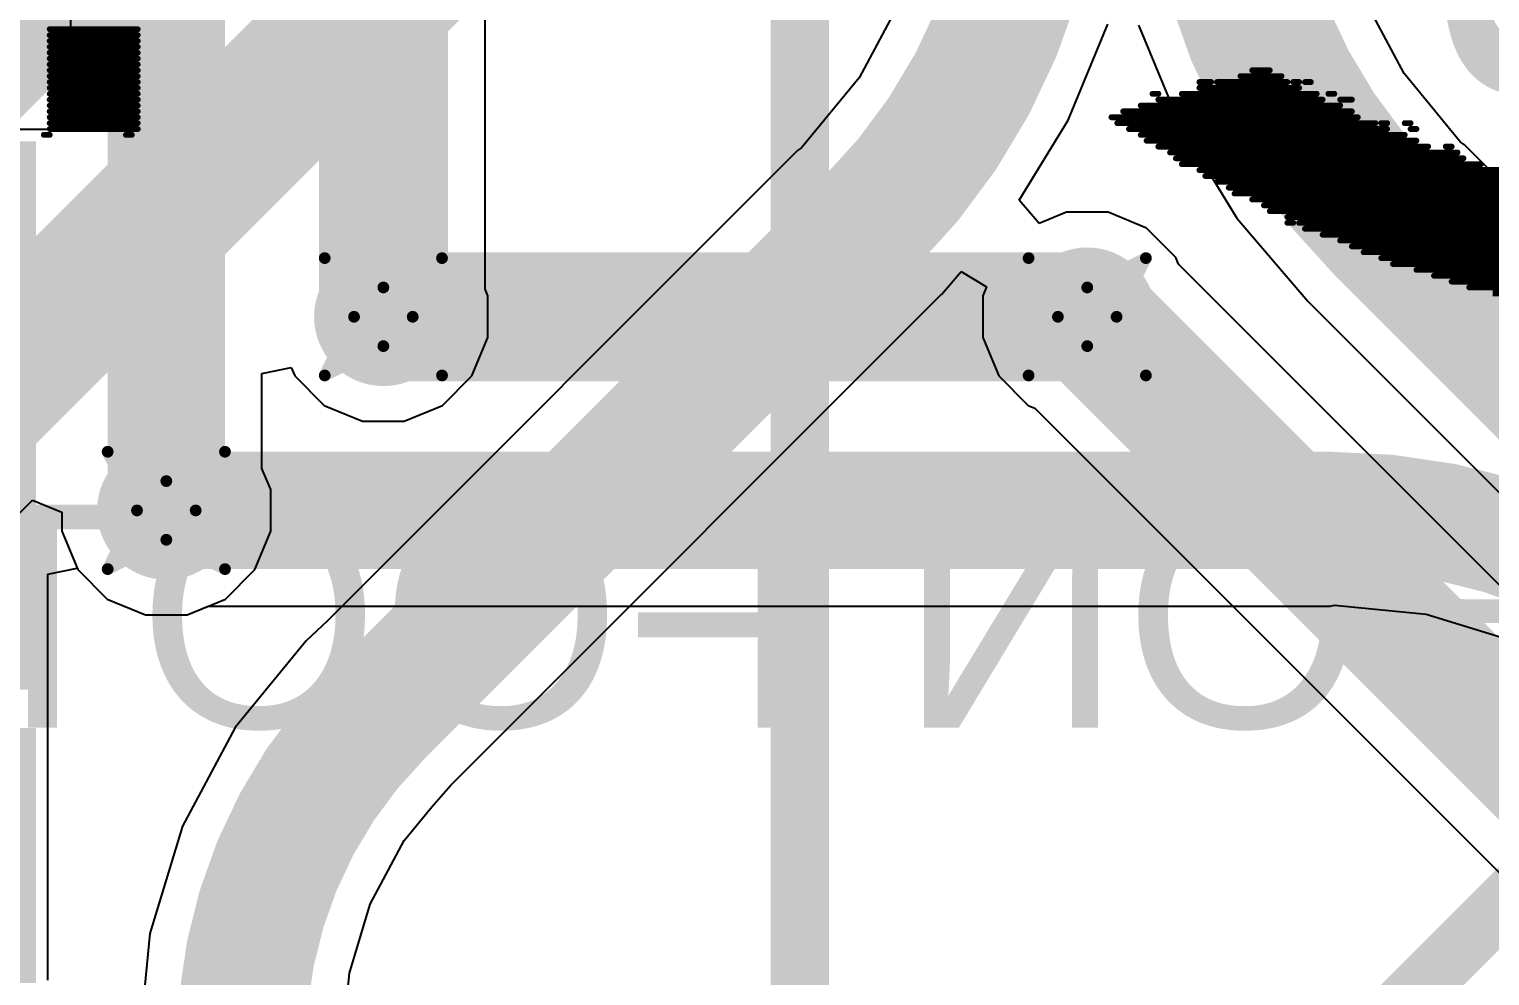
# Model space of a CAD drawing. Header units: inches. Extents: x -0.9 to 13.3, y -2.2 to 2.7.
# Drawn here: x 0.9619 to 1.2109, y -0.6574 to -0.496 of the extents above; entities that cross this region are included whole.
import ezdxf

# ---------------------------------------------------------------- set-up
doc = ezdxf.new("R2010")
doc.units = ezdxf.units.IN
doc.header["$MEASUREMENT"] = 0
for name, color, linetype in [('Board Outline', 216, 'Continuous'), ('Bottom Layer', 5, 'Continuous'), ('Bottom Overlay', 54, 'Continuous'), ('Dimension', 6, 'Continuous'), ('Drill Drawing', 1, 'Continuous'), ('Top Layer', 1, 'Continuous'), ('Top Overlay', 2, 'Continuous'), ('Top Solder', 216, 'Continuous'), ('Via Holes', 16, 'Continuous')]:
    doc.layers.add(name, color=color, linetype=linetype)
doc.styles.add('Arial', font='', dxfattribs={"height": 0.2})
doc.styles.add('Arial_Bold', font='', dxfattribs={"height": 0.2})
doc.styles.get('Arial').set_extended_font_data('Arial')
doc.styles.get('Arial_Bold').set_extended_font_data('Arial', bold=True)

# ---------------------------------------------------------------- blocks, each defined once
blk = doc.blocks.new('38_SMD_M______16')
at = {"layer": 'Top Solder'}
for points in [[(0.10348, -0.38313), (0.10348, -0.31608), (0.14691, -0.31608), (0.14691, -0.38313)], [(0.15348, -0.38313), (0.15348, -0.31608), (0.19691, -0.31608), (0.19691, -0.38313)], [(0.20348, -0.38313), (0.20348, -0.31608), (0.24691, -0.31608), (0.24691, -0.38313)]]:
    blk.add_hatch(color=216, dxfattribs=at).paths.add_polyline_path(points)

msp = doc.modelspace()

# ---------------------------------------------------------------- hatches: boundary and pattern name
at = {"layer": 'Bottom Layer'}
h = msp.add_hatch(color=5, dxfattribs=at)
edge = h.paths.add_edge_path()
edge.add_arc((1.02228, -0.54505), 0.01181, 0, 360)
h = msp.add_hatch(color=5, dxfattribs=at)
edge = h.paths.add_edge_path()
edge.add_arc((1.14228, -0.54505), 0.01181, 0, 360)
h = msp.add_hatch(color=5, dxfattribs=at)
edge = h.paths.add_edge_path()
edge.add_arc((0.98528, -0.57805), 0.01181, 0, 360)
at = {"layer": 'Top Layer'}
h = msp.add_hatch(color=1, dxfattribs=at)
edge = h.paths.add_edge_path()
edge.add_arc((1.02228, -0.54505), 0.01181, 0, 360)
h = msp.add_hatch(color=1, dxfattribs=at)
edge = h.paths.add_edge_path()
edge.add_arc((1.14228, -0.54505), 0.01181, 0, 360)
h = msp.add_hatch(color=1, dxfattribs=at)
edge = h.paths.add_edge_path()
edge.add_arc((0.98528, -0.57805), 0.01181, 0, 360)
at = {"layer": 'Via Holes'}
h = msp.add_hatch(color=7, dxfattribs=at)
edge = h.paths.add_edge_path()
edge.add_arc((1.02228, -0.54505), 0.00591, 0, 360)
h = msp.add_hatch(color=7, dxfattribs=at)
edge = h.paths.add_edge_path()
edge.add_arc((1.14228, -0.54505), 0.00591, 0, 360)
h = msp.add_hatch(color=7, dxfattribs=at)
edge = h.paths.add_edge_path()
edge.add_arc((0.98528, -0.57805), 0.00591, 0, 360)

# ---------------------------------------------------------------- linework, layer by layer
at = {"layer": 'Board Outline', "const_width": 0.01}
msp.add_lwpolyline([(1.99867, 0.21567, -1.122171), (-0.01159, -1.51329)], format="xyb", dxfattribs=at)
at = {"layer": 'Bottom Layer'}
for p, q in [((0.86997, -0.66878), (0.96247, -0.57628)), ((0.96247, -0.57628), (0.96747, -0.57835)), ((0.96747, -0.57835), (0.96747, -0.58159)), ((0.96747, -0.58159), (0.97018, -0.58814)), ((0.97018, -0.58814), (0.97519, -0.59315)), ((0.97519, -0.59315), (0.98174, -0.59586)), ((0.98882, -0.59586), (0.99244, -0.59436)), ((0.99244, -0.59436), (1.18368, -0.59436)), ((1.18368, -0.59436), (1.18441, -0.59421)), ((1.18441, -0.59421), (1.20005, -0.59575)), ((0.98174, -0.59586), (0.98882, -0.59586)), ((1.20005, -0.59575), (1.21579, -0.60053))]:
    msp.add_line(p, q, dxfattribs=at)
for points, const_width in [([(0.81257, -0.64843), (1.19717, -0.26382)], 0.015), ([(0.85663, -0.65544), (1.23373, -0.27834)], 0.025), ([(1.02228, -0.54505), (1.14228, -0.54505)], 0.022), ([(0.98528, -0.57805), (1.18368, -0.57805)], 0.02)]:
    msp.add_lwpolyline(points, dxfattribs=dict(at, const_width=const_width))
for points, const_width in [([(1.01678, -0.54505, 1), (1.02778, -0.54505, 1)], 0.011), ([(1.13678, -0.54505, 1), (1.14778, -0.54505, 1)], 0.011), ([(0.98028, -0.57805, 1), (0.99028, -0.57805, 1)], 0.01), ([(1.17868, -0.57805, 1), (1.18868, -0.57805, 1)], 0.01), ([(1.17868, -0.57805, 1), (1.18868, -0.57805, 1)], 0.01)]:
    msp.add_lwpolyline(points, format="xyb", close=True, dxfattribs=dict(at, const_width=const_width))
at = {"layer": 'Bottom Layer', "const_width": 0.02}
msp.add_lwpolyline([(1.18368, -0.57805, -0.198912), (1.25439, -0.60734)], format="xyb", dxfattribs=at)
at = {"layer": 'Bottom Overlay', "const_width": 0.001}
for points in [[(0.9654, -0.49605), (0.9804, -0.49605)], [(0.9654, -0.49705), (0.9804, -0.49705)], [(0.9654, -0.49805), (0.9804, -0.49805)], [(0.9654, -0.49905), (0.9804, -0.49905)], [(0.9654, -0.50005), (0.9804, -0.50005)], [(0.9654, -0.50105), (0.9804, -0.50105)], [(0.9654, -0.50205), (0.9804, -0.50205)], [(0.9654, -0.50305), (0.9804, -0.50305)], [(1.1704, -0.50305), (1.1734, -0.50305)], [(0.9654, -0.50405), (0.9804, -0.50405)], [(0.9654, -0.50505), (0.9804, -0.50505)], [(1.1614, -0.50505), (1.1634, -0.50505)], [(1.1644, -0.50505), (1.1764, -0.50505)], [(1.1684, -0.50405), (1.1754, -0.50405)], [(1.1774, -0.50505), (1.1784, -0.50505)], [(1.1794, -0.50505), (1.1804, -0.50505)], [(0.9654, -0.50605), (0.9804, -0.50605)], [(0.9654, -0.50705), (0.9804, -0.50705)], [(0.9654, -0.50805), (0.9804, -0.50805)], [(1.1534, -0.50705), (1.1544, -0.50705)], [(1.1544, -0.50805), (1.1824, -0.50805)], [(1.1584, -0.50705), (1.1814, -0.50705)], [(1.1614, -0.50605), (1.1784, -0.50605)], [(1.1834, -0.50705), (1.1844, -0.50705)], [(1.1854, -0.50805), (1.1874, -0.50805)], [(0.9654, -0.50905), (0.9804, -0.50905)], [(0.9654, -0.51005), (0.9804, -0.51005)], [(1.1484, -0.51005), (1.1874, -0.51005)], [(1.1514, -0.50905), (1.1854, -0.50905)], [(0.9654, -0.51105), (0.9804, -0.51105)], [(0.9654, -0.51205), (0.9804, -0.51205)], [(0.9654, -0.51305), (0.9804, -0.51305)], [(1.1464, -0.51105), (1.1884, -0.51105)], [(1.1474, -0.51205), (1.1914, -0.51205)], [(1.1494, -0.51305), (1.1934, -0.51305)], [(1.1924, -0.51205), (1.1934, -0.51205)], [(1.1964, -0.51205), (1.1974, -0.51205)], [(1.1974, -0.51305), (1.1984, -0.51305)], [(0.9644, -0.51405), (0.9654, -0.51405)], [(0.9784, -0.51405), (0.9794, -0.51405)], [(1.1514, -0.51405), (1.1964, -0.51405)], [(1.1524, -0.51505), (1.1984, -0.51505)], [(1.1544, -0.51605), (1.2004, -0.51605)], [(1.1564, -0.51705), (1.2054, -0.51705)], [(1.1574, -0.51805), (1.2064, -0.51805)], [(1.2034, -0.51605), (1.2044, -0.51605)], [(1.1584, -0.51905), (1.2094, -0.51905)], [(1.1614, -0.52005), (1.2134, -0.52005)], [(1.1624, -0.52105), (1.2174, -0.52105)], [(1.1644, -0.52205), (1.2204, -0.52205)], [(1.1664, -0.52305), (1.2244, -0.52305)], [(1.1674, -0.52405), (1.2284, -0.52405)], [(1.1704, -0.52505), (1.2354, -0.52505)], [(1.1724, -0.52605), (1.2404, -0.52605)], [(1.1734, -0.52705), (1.2474, -0.52705)], [(1.1764, -0.52805), (1.2574, -0.52805)], [(1.1764, -0.52905), (1.1774, -0.52905)], [(1.1784, -0.52905), (1.3674, -0.52905)], [(1.1794, -0.53005), (1.3654, -0.53005)], [(1.1824, -0.53105), (1.3634, -0.53105)], [(1.1854, -0.53205), (1.3614, -0.53205)], [(1.1874, -0.53305), (1.3584, -0.53305)], [(1.1894, -0.53405), (1.3554, -0.53405)], [(1.1924, -0.53505), (1.3534, -0.53505)], [(1.1944, -0.53605), (1.3504, -0.53605)], [(1.1984, -0.53705), (1.3474, -0.53705)], [(1.2014, -0.53805), (1.3444, -0.53805)], [(1.2044, -0.53905), (1.3414, -0.53905)], [(1.2074, -0.54005), (1.3384, -0.54005)], [(1.2114, -0.54105), (1.3344, -0.54105)]]:
    msp.add_lwpolyline(points, dxfattribs=at)
at = {"layer": 'Bottom Overlay', "const_width": 0.0005}
for points in [[(0.96515, -0.49605, 1), (0.96565, -0.49605, 1)], [(0.96515, -0.49705, 1), (0.96565, -0.49705, 1)], [(0.96515, -0.49805, 1), (0.96565, -0.49805, 1)], [(0.98015, -0.49605, 1), (0.98065, -0.49605, 1)], [(0.98015, -0.49705, 1), (0.98065, -0.49705, 1)], [(0.98015, -0.49805, 1), (0.98065, -0.49805, 1)], [(0.96515, -0.49905, 1), (0.96565, -0.49905, 1)], [(0.96515, -0.50005, 1), (0.96565, -0.50005, 1)], [(0.98015, -0.49905, 1), (0.98065, -0.49905, 1)], [(0.98015, -0.50005, 1), (0.98065, -0.50005, 1)], [(0.96515, -0.50105, 1), (0.96565, -0.50105, 1)], [(0.96515, -0.50205, 1), (0.96565, -0.50205, 1)], [(0.96515, -0.50305, 1), (0.96565, -0.50305, 1)], [(0.98015, -0.50105, 1), (0.98065, -0.50105, 1)], [(0.98015, -0.50205, 1), (0.98065, -0.50205, 1)], [(0.98015, -0.50305, 1), (0.98065, -0.50305, 1)], [(1.17015, -0.50305, 1), (1.17065, -0.50305, 1)], [(1.17315, -0.50305, 1), (1.17365, -0.50305, 1)], [(0.96515, -0.50405, 1), (0.96565, -0.50405, 1)], [(0.96515, -0.50505, 1), (0.96565, -0.50505, 1)], [(0.98015, -0.50405, 1), (0.98065, -0.50405, 1)], [(0.98015, -0.50505, 1), (0.98065, -0.50505, 1)], [(1.16115, -0.50505, 1), (1.16165, -0.50505, 1)], [(1.16315, -0.50505, 1), (1.16365, -0.50505, 1)], [(1.16415, -0.50505, 1), (1.16465, -0.50505, 1)], [(1.16815, -0.50405, 1), (1.16865, -0.50405, 1)], [(1.17515, -0.50405, 1), (1.17565, -0.50405, 1)], [(1.17615, -0.50505, 1), (1.17665, -0.50505, 1)], [(1.17715, -0.50505, 1), (1.17765, -0.50505, 1)], [(1.17815, -0.50505, 1), (1.17865, -0.50505, 1)], [(1.17915, -0.50505, 1), (1.17965, -0.50505, 1)], [(1.18015, -0.50505, 1), (1.18065, -0.50505, 1)], [(0.96515, -0.50605, 1), (0.96565, -0.50605, 1)], [(0.96515, -0.50705, 1), (0.96565, -0.50705, 1)], [(0.96515, -0.50805, 1), (0.96565, -0.50805, 1)], [(0.98015, -0.50605, 1), (0.98065, -0.50605, 1)], [(0.98015, -0.50705, 1), (0.98065, -0.50705, 1)], [(0.98015, -0.50805, 1), (0.98065, -0.50805, 1)], [(1.15315, -0.50705, 1), (1.15365, -0.50705, 1)], [(1.15415, -0.50705, 1), (1.15465, -0.50705, 1)], [(1.15415, -0.50805, 1), (1.15465, -0.50805, 1)], [(1.15815, -0.50705, 1), (1.15865, -0.50705, 1)], [(1.16115, -0.50605, 1), (1.16165, -0.50605, 1)], [(1.17815, -0.50605, 1), (1.17865, -0.50605, 1)], [(1.18115, -0.50705, 1), (1.18165, -0.50705, 1)], [(1.18215, -0.50805, 1), (1.18265, -0.50805, 1)], [(1.18315, -0.50705, 1), (1.18365, -0.50705, 1)], [(1.18415, -0.50705, 1), (1.18465, -0.50705, 1)], [(1.18515, -0.50805, 1), (1.18565, -0.50805, 1)], [(1.18715, -0.50805, 1), (1.18765, -0.50805, 1)], [(0.96515, -0.50905, 1), (0.96565, -0.50905, 1)], [(0.96515, -0.51005, 1), (0.96565, -0.51005, 1)], [(0.98015, -0.50905, 1), (0.98065, -0.50905, 1)], [(0.98015, -0.51005, 1), (0.98065, -0.51005, 1)], [(1.14815, -0.51005, 1), (1.14865, -0.51005, 1)], [(1.15115, -0.50905, 1), (1.15165, -0.50905, 1)], [(1.18515, -0.50905, 1), (1.18565, -0.50905, 1)], [(1.18715, -0.51005, 1), (1.18765, -0.51005, 1)], [(0.96515, -0.51105, 1), (0.96565, -0.51105, 1)], [(0.96515, -0.51205, 1), (0.96565, -0.51205, 1)], [(0.96515, -0.51305, 1), (0.96565, -0.51305, 1)], [(0.98015, -0.51105, 1), (0.98065, -0.51105, 1)], [(0.98015, -0.51205, 1), (0.98065, -0.51205, 1)], [(0.98015, -0.51305, 1), (0.98065, -0.51305, 1)], [(1.14615, -0.51105, 1), (1.14665, -0.51105, 1)], [(1.14715, -0.51205, 1), (1.14765, -0.51205, 1)], [(1.14915, -0.51305, 1), (1.14965, -0.51305, 1)], [(1.18815, -0.51105, 1), (1.18865, -0.51105, 1)], [(1.19115, -0.51205, 1), (1.19165, -0.51205, 1)], [(1.19215, -0.51205, 1), (1.19265, -0.51205, 1)], [(1.19315, -0.51205, 1), (1.19365, -0.51205, 1)], [(1.19315, -0.51305, 1), (1.19365, -0.51305, 1)], [(1.19615, -0.51205, 1), (1.19665, -0.51205, 1)], [(1.19715, -0.51205, 1), (1.19765, -0.51205, 1)], [(1.19715, -0.51305, 1), (1.19765, -0.51305, 1)], [(1.19815, -0.51305, 1), (1.19865, -0.51305, 1)], [(0.96415, -0.51405, 1), (0.96465, -0.51405, 1)], [(0.96515, -0.51405, 1), (0.96565, -0.51405, 1)], [(0.97815, -0.51405, 1), (0.97865, -0.51405, 1)], [(0.97915, -0.51405, 1), (0.97965, -0.51405, 1)], [(1.15115, -0.51405, 1), (1.15165, -0.51405, 1)], [(1.15215, -0.51505, 1), (1.15265, -0.51505, 1)], [(1.19615, -0.51405, 1), (1.19665, -0.51405, 1)], [(1.19815, -0.51505, 1), (1.19865, -0.51505, 1)], [(1.15415, -0.51605, 1), (1.15465, -0.51605, 1)], [(1.15615, -0.51705, 1), (1.15665, -0.51705, 1)], [(1.15715, -0.51805, 1), (1.15765, -0.51805, 1)], [(1.20015, -0.51605, 1), (1.20065, -0.51605, 1)], [(1.20315, -0.51605, 1), (1.20365, -0.51605, 1)], [(1.20415, -0.51605, 1), (1.20465, -0.51605, 1)], [(1.20515, -0.51705, 1), (1.20565, -0.51705, 1)], [(1.20615, -0.51805, 1), (1.20665, -0.51805, 1)], [(1.15815, -0.51905, 1), (1.15865, -0.51905, 1)], [(1.16115, -0.52005, 1), (1.16165, -0.52005, 1)], [(1.20915, -0.51905, 1), (1.20965, -0.51905, 1)], [(1.16215, -0.52105, 1), (1.16265, -0.52105, 1)], [(1.16415, -0.52205, 1), (1.16465, -0.52205, 1)], [(1.16615, -0.52305, 1), (1.16665, -0.52305, 1)], [(1.16715, -0.52405, 1), (1.16765, -0.52405, 1)], [(1.17015, -0.52505, 1), (1.17065, -0.52505, 1)], [(1.17215, -0.52605, 1), (1.17265, -0.52605, 1)], [(1.17315, -0.52705, 1), (1.17365, -0.52705, 1)], [(1.17615, -0.52805, 1), (1.17665, -0.52805, 1)], [(1.17615, -0.52905, 1), (1.17665, -0.52905, 1)], [(1.17715, -0.52905, 1), (1.17765, -0.52905, 1)], [(1.17815, -0.52905, 1), (1.17865, -0.52905, 1)], [(1.17915, -0.53005, 1), (1.17965, -0.53005, 1)], [(1.18215, -0.53105, 1), (1.18265, -0.53105, 1)], [(1.18515, -0.53205, 1), (1.18565, -0.53205, 1)], [(1.18715, -0.53305, 1), (1.18765, -0.53305, 1)], [(1.18915, -0.53405, 1), (1.18965, -0.53405, 1)], [(1.19215, -0.53505, 1), (1.19265, -0.53505, 1)], [(1.19415, -0.53605, 1), (1.19465, -0.53605, 1)], [(1.19815, -0.53705, 1), (1.19865, -0.53705, 1)], [(1.20115, -0.53805, 1), (1.20165, -0.53805, 1)], [(1.20415, -0.53905, 1), (1.20465, -0.53905, 1)], [(1.20715, -0.54005, 1), (1.20765, -0.54005, 1)]]:
    msp.add_lwpolyline(points, format="xyb", close=True, dxfattribs=at)
at = {"layer": 'Dimension', "const_width": 0.01}
for points in [[(1.09328, -2.09985), (1.09328, 0.56948)], [(1.09328, -0.76505), (2.17428, 0.31595)]]:
    msp.add_lwpolyline(points, dxfattribs=at)
msp.add_lwpolyline([(0.04081, 0.0156, -3.064051), (0.02964, -1.5299)], format="xyb", dxfattribs=at)
at = {"layer": 'Drill Drawing', "const_width": 0.002}
for points in [[(1.01228, -0.53505), (1.02228, -0.54005)], [(1.01228, -0.53505), (1.01728, -0.54505)], [(1.02228, -0.54005), (1.03228, -0.53505)], [(1.02728, -0.54505), (1.03228, -0.53505)], [(1.13228, -0.53505), (1.14228, -0.54005)], [(1.13228, -0.53505), (1.13728, -0.54505)], [(1.14228, -0.54005), (1.15228, -0.53505)], [(1.14728, -0.54505), (1.15228, -0.53505)], [(1.01228, -0.55505), (1.01728, -0.54505)], [(1.02728, -0.54505), (1.03228, -0.55505)], [(1.13228, -0.55505), (1.13728, -0.54505)], [(1.14728, -0.54505), (1.15228, -0.55505)], [(1.01228, -0.55505), (1.02228, -0.55005)], [(1.02228, -0.55005), (1.03228, -0.55505)], [(1.13228, -0.55505), (1.14228, -0.55005)], [(1.14228, -0.55005), (1.15228, -0.55505)], [(0.97528, -0.56805), (0.98528, -0.57305)], [(0.97528, -0.56805), (0.98028, -0.57805)], [(0.98528, -0.57305), (0.99528, -0.56805)], [(0.99028, -0.57805), (0.99528, -0.56805)], [(0.97528, -0.58805), (0.98028, -0.57805)], [(0.99028, -0.57805), (0.99528, -0.58805)], [(0.97528, -0.58805), (0.98528, -0.58305)], [(0.98528, -0.58305), (0.99528, -0.58805)]]:
    msp.add_lwpolyline(points, dxfattribs=at)
at = {"layer": 'Drill Drawing', "const_width": 0.001}
for points in [[(1.01178, -0.53505, 1), (1.01278, -0.53505, 1)], [(1.01178, -0.53505, 1), (1.01278, -0.53505, 1)], [(1.03178, -0.53505, 1), (1.03278, -0.53505, 1)], [(1.03178, -0.53505, 1), (1.03278, -0.53505, 1)], [(1.13178, -0.53505, 1), (1.13278, -0.53505, 1)], [(1.13178, -0.53505, 1), (1.13278, -0.53505, 1)], [(1.15178, -0.53505, 1), (1.15278, -0.53505, 1)], [(1.15178, -0.53505, 1), (1.15278, -0.53505, 1)], [(1.02178, -0.54005, 1), (1.02278, -0.54005, 1)], [(1.02178, -0.54005, 1), (1.02278, -0.54005, 1)], [(1.14178, -0.54005, 1), (1.14278, -0.54005, 1)], [(1.14178, -0.54005, 1), (1.14278, -0.54005, 1)], [(1.01678, -0.54505, 1), (1.01778, -0.54505, 1)], [(1.01678, -0.54505, 1), (1.01778, -0.54505, 1)], [(1.02678, -0.54505, 1), (1.02778, -0.54505, 1)], [(1.02678, -0.54505, 1), (1.02778, -0.54505, 1)], [(1.13678, -0.54505, 1), (1.13778, -0.54505, 1)], [(1.13678, -0.54505, 1), (1.13778, -0.54505, 1)], [(1.14678, -0.54505, 1), (1.14778, -0.54505, 1)], [(1.14678, -0.54505, 1), (1.14778, -0.54505, 1)], [(1.02178, -0.55005, 1), (1.02278, -0.55005, 1)], [(1.02178, -0.55005, 1), (1.02278, -0.55005, 1)], [(1.14178, -0.55005, 1), (1.14278, -0.55005, 1)], [(1.14178, -0.55005, 1), (1.14278, -0.55005, 1)], [(1.01178, -0.55505, 1), (1.01278, -0.55505, 1)], [(1.01178, -0.55505, 1), (1.01278, -0.55505, 1)], [(1.03178, -0.55505, 1), (1.03278, -0.55505, 1)], [(1.03178, -0.55505, 1), (1.03278, -0.55505, 1)], [(1.13178, -0.55505, 1), (1.13278, -0.55505, 1)], [(1.13178, -0.55505, 1), (1.13278, -0.55505, 1)], [(1.15178, -0.55505, 1), (1.15278, -0.55505, 1)], [(1.15178, -0.55505, 1), (1.15278, -0.55505, 1)], [(0.97478, -0.56805, 1), (0.97578, -0.56805, 1)], [(0.97478, -0.56805, 1), (0.97578, -0.56805, 1)], [(0.99478, -0.56805, 1), (0.99578, -0.56805, 1)], [(0.99478, -0.56805, 1), (0.99578, -0.56805, 1)], [(0.98478, -0.57305, 1), (0.98578, -0.57305, 1)], [(0.98478, -0.57305, 1), (0.98578, -0.57305, 1)], [(0.97978, -0.57805, 1), (0.98078, -0.57805, 1)], [(0.97978, -0.57805, 1), (0.98078, -0.57805, 1)], [(0.98978, -0.57805, 1), (0.99078, -0.57805, 1)], [(0.98978, -0.57805, 1), (0.99078, -0.57805, 1)], [(0.98478, -0.58305, 1), (0.98578, -0.58305, 1)], [(0.98478, -0.58305, 1), (0.98578, -0.58305, 1)], [(0.97478, -0.58805, 1), (0.97578, -0.58805, 1)], [(0.97478, -0.58805, 1), (0.97578, -0.58805, 1)], [(0.99478, -0.58805, 1), (0.99578, -0.58805, 1)], [(0.99478, -0.58805, 1), (0.99578, -0.58805, 1)]]:
    msp.add_lwpolyline(points, format="xyb", close=True, dxfattribs=at)
at = {"layer": 'Top Layer'}
for p, q in [((1.03961, -0.54035), (1.03961, -0.30305)), ((0.96896, -0.47691), (0.96896, -0.51044)), ((1.11105, -0.48997), (1.10339, -0.50431)), ((1.19628, -0.50357), (1.18876, -0.4895)), ((1.13903, -0.51153), (1.14579, -0.4952)), ((1.15102, -0.49535), (1.15805, -0.51232)), ((1.10339, -0.50431), (1.09357, -0.51626)), ((1.20586, -0.51524), (1.19628, -0.50357)), ((0.96896, -0.51044), (0.96508, -0.51313)), ((1.13067, -0.52516), (1.13903, -0.51153)), ((1.15805, -0.51232), (1.16779, -0.52822)), ((0.96396, -0.51313), (0.89403, -0.51313)), ((0.96508, -0.51313), (0.96396, -0.51313)), ((1.20658, -0.51573), (1.20586, -0.51524)), ((1.09291, -0.5167), (1.01275, -0.59686)), ((1.09357, -0.51626), (1.09291, -0.5167)), ((1.47111, -0.78025), (1.20658, -0.51573)), ((1.13409, -0.52916), (1.13067, -0.52516)), ((1.13874, -0.52724), (1.13409, -0.52916)), ((1.14582, -0.52724), (1.13874, -0.52724)), ((1.15237, -0.52995), (1.14582, -0.52724)), ((1.15738, -0.53496), (1.15237, -0.52995)), ((1.16779, -0.52822), (1.17991, -0.54241)), ((1.15786, -0.53611), (1.15738, -0.53496)), ((1.11745, -0.54124), (1.12079, -0.53732)), ((1.12079, -0.53732), (1.1251, -0.53997)), ((1.32053, -0.69879), (1.15786, -0.53611)), ((1.1251, -0.53997), (1.12447, -0.5415)), ((1.03727, -0.62138), (1.11742, -0.54122)), ((1.04009, -0.5415), (1.03961, -0.54035)), ((1.04009, -0.54859), (1.04009, -0.5415)), ((1.11742, -0.54122), (1.11745, -0.54124)), ((1.12447, -0.5415), (1.12447, -0.54859)), ((1.17991, -0.54241), (1.17991, -0.5424)), ((1.17991, -0.5424), (1.44443, -0.80693)), ((1.03738, -0.55514), (1.04009, -0.54859)), ((1.12447, -0.54859), (1.12718, -0.55514)), ((1.00159, -0.55471), (1.00659, -0.55372)), ((1.00159, -0.57089), (1.00159, -0.55471)), ((1.00659, -0.55372), (1.00718, -0.55514)), ((1.00718, -0.55514), (1.01219, -0.56015)), ((1.03237, -0.56015), (1.03738, -0.55514)), ((1.12718, -0.55514), (1.13219, -0.56015)), ((1.01219, -0.56015), (1.01874, -0.56286)), ((1.02582, -0.56286), (1.03237, -0.56015)), ((1.13219, -0.56015), (1.13334, -0.56062)), ((1.13334, -0.56062), (1.29095, -0.71823)), ((1.01874, -0.56286), (1.02582, -0.56286)), ((1.00309, -0.5745), (1.00159, -0.57089)), ((1.00309, -0.58159), (1.00309, -0.5745)), ((1.00038, -0.58814), (1.00309, -0.58159)), ((0.96508, -0.5889), (0.97008, -0.5879)), ((0.96508, -0.60813), (0.96508, -0.5889)), ((0.97008, -0.5879), (0.97018, -0.58814)), ((0.97018, -0.58814), (0.97519, -0.59315)), ((0.99537, -0.59315), (1.00038, -0.58814)), ((0.97519, -0.59315), (0.98174, -0.59586)), ((0.98882, -0.59586), (0.99537, -0.59315)), ((0.98174, -0.59586), (0.98882, -0.59586)), ((1.01275, -0.59686), (1.00912, -0.6003)), ((1.00912, -0.6003), (0.99702, -0.61505)), ((1.00912, -0.6003), (1.00912, -0.6003)), ((0.96508, -0.61185), (0.96508, -0.60813)), ((0.96508, -0.61557), (0.96508, -0.61185)), ((0.96508, -0.65813), (0.96508, -0.61557)), ((0.99702, -0.61505), (0.98802, -0.63188)), ((1.03373, -0.62491), (1.03727, -0.62138)), ((1.03054, -0.62859), (1.03373, -0.62491)), ((1.02584, -0.63431), (1.03054, -0.62859)), ((0.98802, -0.63188), (0.98248, -0.65014)), ((1.02005, -0.64515), (1.02584, -0.63431)), ((1.01648, -0.65691), (1.02005, -0.64515)), ((0.98248, -0.65014), (0.98061, -0.66913)), ((1.01532, -0.66868), (1.01648, -0.65691))]:
    msp.add_line(p, q, dxfattribs=at)
for points, const_width in [([(1.02228, -0.54505), (1.02228, -0.30305)], 0.022), ([(0.98528, -0.57805), (0.98528, -0.47691)], 0.02), ([(1.19325, -0.52907), (1.45777, -0.79359)], 0.025), ([(1.02147, -0.61265), (1.10517, -0.52896)], 0.022), ([(1.14228, -0.54505), (1.30828, -0.71105)], 0.022)]:
    msp.add_lwpolyline(points, dxfattribs=dict(at, const_width=const_width))
for points, const_width in [([(1.13446, -0.45825, -0.198912), (1.10517, -0.52896)], 0.022), ([(1.19325, -0.52907, -0.198912), (1.16396, -0.45836)], 0.025), ([(0.99808, -0.66913, -0.198912), (1.02147, -0.61266)], 0.022)]:
    msp.add_lwpolyline(points, format="xyb", dxfattribs=dict(at, const_width=const_width))
for points, const_width in [([(1.187, -0.52907, 1), (1.1995, -0.52907, 1)], 0.0125), ([(1.187, -0.52907, 1), (1.1995, -0.52907, 1)], 0.0125), ([(1.09967, -0.52896, 1), (1.11067, -0.52896, 1)], 0.011), ([(1.09967, -0.52896, 1), (1.11067, -0.52896, 1)], 0.011), ([(1.01678, -0.54505, 1), (1.02778, -0.54505, 1)], 0.011), ([(1.13678, -0.54505, 1), (1.14778, -0.54505, 1)], 0.011), ([(0.98028, -0.57805, 1), (0.99028, -0.57805, 1)], 0.01), ([(1.01597, -0.61265, 1), (1.02697, -0.61265, 1)], 0.011), ([(1.01597, -0.61266, 1), (1.02697, -0.61266, 1)], 0.011)]:
    msp.add_lwpolyline(points, format="xyb", close=True, dxfattribs=dict(at, const_width=const_width))

# ---------------------------------------------------------------- block references
at = {"rotation": 90}
msp.add_blockref('38_SMD_M______16', (0.57995, -0.76205), dxfattribs=at)

# ---------------------------------------------------------------- texts
at = {"layer": 'Bottom Overlay', "style": 'Arial', "text_generation_flag": 2}
msp.add_text('ZERO CARBON FOOTPRINT', height=0.038, rotation=360, dxfattribs=at).set_placement((1.4994, -0.61505))
at = {"layer": 'Top Overlay', "style": 'Arial_Bold'}
msp.add_text('SB13', height=0.05, rotation=90, dxfattribs=at).set_placement((1.25391, -0.51166))

doc.saveas('drawing.dxf')
